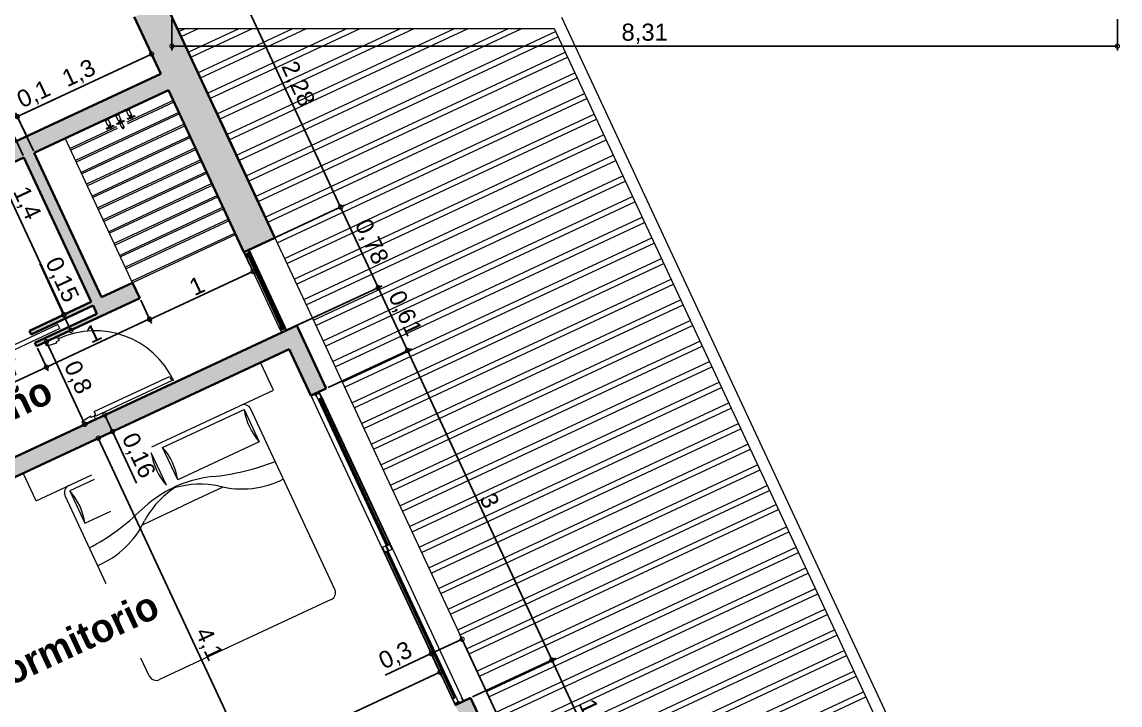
# Model space of a CAD drawing. Header units: millimetres. Extents: x 110427 to 125914, y 76277 to 76441.
# Drawn here: x 114164.85 to 114174.5, y 76391.23 to 76397.23 of the extents above; entities that cross this region are included whole.
import ezdxf

# ---------------------------------------------------------------- set-up
doc = ezdxf.new("R2010")
doc.units = ezdxf.units.MM
doc.linetypes.add('JIS_02_0.7', pattern=[1.35, 0.75, -0.6])
for name, color, linetype, lineweight in [('0.05', 253, 'Continuous', 5), ('04_CIVIL A CONSTRUIR', 250, 'Continuous', 35), ('06_CIVIL VISTAS GRUESA', 244, 'Continuous', 13), ('07_CIVIL VISTAS MEDIA', 143, 'Continuous', 9), ('08_CIVIL VISTAS FINO', 251, 'Continuous', 5), ('09_CIVIL PROYECCIONES', 230, 'JIS_02_0.7', 5), ('11_CARPINTERIA Y MOBILIARIO', 141, 'Continuous', 9), ('12_HATCH', 8, 'Continuous', 9), ('12_TEXTOS', 4, 'Continuous', 40), ('13_COTAS', 8, 'Continuous', 9)]:
    doc.layers.add(name, color=color, linetype=linetype, lineweight=lineweight)
doc.styles.add('JDS1', font='GOTHICB.TTF')
doc.styles.add('Swis721 BT', font='swiss.ttf')
doc.dimstyles.new('ISO-23', dxfattribs={"dimscale": 0.03, "dimtxt": 5, "dimasz": 2.5, "dimexe": 1.25, "dimexo": 0.625, "dimtad": 1, "dimtxsty": 'Swis721 BT', "dimblk": 'DOTSMALL', "dimcen": 2.5, "dimclrt": 150, "dimadec": 0, "dimazin": 0, "dimtfac": 1, "dimtmove": 0, "dimatfit": 3, "dimfxl": 0, "dimarcsym": 0})

# ---------------------------------------------------------------- blocks, each defined once
blk = doc.blocks.new('ventiluz planta')
for p, q in [((618.0704, 1113.0999), (618.0704, 1113.0849)), ((618.0854, 1113.0999), (618.0704, 1113.0999)), ((618.0704, 1113.0849), (618.0754, 1113.0849)), ((618.0704, 1113.0829), (618.0734, 1113.0829)), ((618.0704, 1113.0829), (618.0704, 1113.0599)), ((618.0734, 1113.0879), (618.0734, 1113.0969)), ((618.0734, 1113.0969), (618.0854, 1113.0969)), ((618.0784, 1113.0879), (618.0734, 1113.0879)), ((618.0734, 1113.0829), (618.0734, 1113.0749)), ((618.0734, 1113.0749), (618.1154, 1113.0749)), ((618.0754, 1113.0849), (618.0754, 1113.0769)), ((618.0754, 1113.0769), (618.1174, 1113.0769)), ((618.0784, 1113.0799), (618.0784, 1113.0879)), ((618.1174, 1113.0799), (618.0784, 1113.0799)), ((618.0854, 1113.0969), (618.0854, 1113.0999)), ((618.1204, 1113.0999), (618.1054, 1113.0999)), ((618.1054, 1113.0999), (618.1054, 1113.0969)), ((618.1054, 1113.0969), (618.1174, 1113.0969)), ((618.1154, 1113.0749), (618.1154, 1113.0649)), ((618.1174, 1113.0969), (618.1174, 1113.0799)), ((618.1174, 1113.0769), (618.1174, 1113.0669)), ((618.1204, 1113.0669), (618.1204, 1113.0999)), ((618.0704, 1113.0599), (618.0704, 1112.3599)), ((618.1124, 1113.0719), (618.0734, 1113.0719)), ((618.0734, 1113.0719), (618.0734, 1113.0599)), ((618.0804, 1113.0549), (618.0784, 1113.0549)), ((618.0804, 1113.0499), (618.0804, 1113.0549)), ((618.0824, 1112.3509), (618.0824, 1113.0689)), ((618.1049, 1113.0689), (618.0824, 1113.0689)), ((618.0884, 1112.3509), (618.0884, 1113.0689)), ((618.0989, 1113.0584), (618.0884, 1113.0689)), ((618.0884, 1113.0584), (618.0989, 1113.0689)), ((618.0989, 1113.0584), (618.0884, 1113.0584)), ((618.0989, 1112.3509), (618.0989, 1113.0689)), ((618.1049, 1112.3509), (618.1049, 1113.0689)), ((618.1069, 1113.0499), (618.1069, 1113.0689)), ((618.1099, 1113.0689), (618.1069, 1113.0689)), ((618.1204, 1113.0499), (618.1069, 1113.0499)), ((618.1099, 1113.0529), (618.1099, 1113.0689)), ((618.1174, 1113.0529), (618.1099, 1113.0529)), ((618.1124, 1113.0719), (618.1124, 1113.0619)), ((618.1124, 1113.0619), (618.1174, 1113.0619)), ((618.1154, 1113.0649), (618.1204, 1113.0649)), ((618.1174, 1113.0669), (618.1204, 1113.0669)), ((618.1174, 1113.0619), (618.1174, 1113.0529)), ((618.1204, 1113.0649), (618.1204, 1113.0499)), ((618.1204, 1113.0499), (618.1204, 1112.3699)), ((618.0704, 1112.3369), (618.0704, 1112.3599)), ((618.0704, 1112.3369), (618.0734, 1112.3369)), ((618.0704, 1112.3199), (618.0704, 1112.3349)), ((618.0704, 1112.3349), (618.0754, 1112.3349)), ((618.0854, 1112.3199), (618.0704, 1112.3199)), ((618.0734, 1112.3479), (618.0734, 1112.3599)), ((618.1124, 1112.3479), (618.0734, 1112.3479)), ((618.0734, 1112.3369), (618.0734, 1112.3449)), ((618.0734, 1112.3449), (618.1154, 1112.3449)), ((618.0784, 1112.3319), (618.0734, 1112.3319)), ((618.0734, 1112.3319), (618.0734, 1112.3229)), ((618.0734, 1112.3229), (618.0854, 1112.3229)), ((618.0754, 1112.3349), (618.0754, 1112.3429)), ((618.0754, 1112.3429), (618.1174, 1112.3429)), ((618.0804, 1112.3649), (618.0784, 1112.3649)), ((618.1174, 1112.3399), (618.0784, 1112.3399)), ((618.0784, 1112.3399), (618.0784, 1112.3319)), ((618.0804, 1112.3699), (618.0804, 1112.3649)), ((618.1049, 1112.3509), (618.0824, 1112.3509)), ((618.0854, 1112.3229), (618.0854, 1112.3199)), ((618.0989, 1112.3614), (618.0884, 1112.3614)), ((618.0989, 1112.3614), (618.0884, 1112.3509)), ((618.0884, 1112.3614), (618.0989, 1112.3509)), ((618.1054, 1112.3199), (618.1054, 1112.3229)), ((618.1054, 1112.3229), (618.1174, 1112.3229)), ((618.1204, 1112.3199), (618.1054, 1112.3199)), ((618.1204, 1112.3699), (618.1069, 1112.3699)), ((618.1069, 1112.3699), (618.1069, 1112.3509)), ((618.1099, 1112.3509), (618.1069, 1112.3509)), ((618.1174, 1112.3669), (618.1099, 1112.3669)), ((618.1099, 1112.3669), (618.1099, 1112.3509)), ((618.1124, 1112.3479), (618.1124, 1112.3579)), ((618.1124, 1112.3579), (618.1174, 1112.3579)), ((618.1154, 1112.3449), (618.1154, 1112.3549)), ((618.1154, 1112.3549), (618.1204, 1112.3549)), ((618.1174, 1112.3579), (618.1174, 1112.3669)), ((618.1174, 1112.3429), (618.1174, 1112.3529)), ((618.1174, 1112.3529), (618.1204, 1112.3529)), ((618.1174, 1112.3229), (618.1174, 1112.3399)), ((618.1204, 1112.3549), (618.1204, 1112.3699)), ((618.1204, 1112.3529), (618.1204, 1112.3199))]:
    blk.add_line(p, q)
for centre, radius, start, end in [((618.0818, 1113.0613), 0.0115, 187.06292, 262.93708), ((618.0784, 1113.0599), 0.005, 180, 270), ((618.0818, 1112.3584), 0.0115, 97.06292, 172.93708), ((618.0784, 1112.3599), 0.005, 90, 180)]:
    blk.add_arc(centre, radius, start, end)
blk = doc.blocks.new('_DotSmall')
at = {"color": 0, "linetype": 'ByBlock', "const_width": 0.5}
blk.add_lwpolyline([(-0.0625, 0, 1), (0.0625, 0, 1)], format="xyb", close=True, dxfattribs=at)
blk = doc.blocks.new('*D718')
at = {"layer": '13_COTAS', "color": 0, "lineweight": -2}
for p, q in [((114164.5742, 76389.6772), (114168.5258, 76391.5198)), ((114168.5276, 76391.5159), (114168.5416, 76391.4858)), ((114164.6839, 76389.4418), (114164.5583, 76389.7112))]:
    blk.add_line(p, q, dxfattribs=at)
at = {"layer": 'Defpoints', "color": 0}
for p in [(114168.5197, 76391.5329), (114168.5258, 76391.5198), (114164.6919, 76389.4248)]:
    blk.add_point(p, dxfattribs=at)
at = {"layer": '13_COTAS', "color": 0, "lineweight": -2, "xscale": 0.075, "yscale": 0.075, "zscale": 0.075}
for p, rotation in [((114168.5258, 76391.5198), 24.99999753929754), ((114164.5742, 76389.6772), 204.9999975392976)]:
    blk.add_blockref('_DotSmall', p, dxfattribs=dict(at, rotation=rotation))
at = {"layer": '13_COTAS', "color": 150, "insert": (114166.5038, 76390.6974), "char_height": 0.15, "attachment_point": 5, "rotation": 25, "style": 'Swis721 BT'}
blk.add_mtext('4,36', dxfattribs=at)
blk = doc.blocks.new('*D719')
at = {"layer": '13_COTAS', "color": 0, "lineweight": -2}
for p, q in [((114168.7215, 76391.8097), (114168.4497, 76391.683)), ((114169.2691, 76390.6354), (114168.7057, 76391.8437)), ((114168.5118, 76391.5499), (114168.4339, 76391.717)), ((114168.4497, 76391.683), (114168.0462, 76391.4948))]:
    blk.add_line(p, q, dxfattribs=at)
at = {"layer": 'Defpoints', "color": 0}
for p in [(114168.7215, 76391.8097), (114168.5197, 76391.5329), (114169.277, 76390.6184)]:
    blk.add_point(p, dxfattribs=at)
at = {"layer": '13_COTAS', "color": 0, "lineweight": -2, "xscale": 0.075, "yscale": 0.075, "zscale": 0.075}
for p, rotation in [((114168.7215, 76391.8097), 24.99999753929754), ((114168.4497, 76391.683), 204.9999975392976)]:
    blk.add_blockref('_DotSmall', p, dxfattribs=dict(at, rotation=rotation))
at = {"layer": '13_COTAS', "color": 150, "insert": (114168.1394, 76391.6588), "char_height": 0.15, "attachment_point": 5, "rotation": 25, "style": 'Swis721 BT'}
blk.add_mtext('0,3', dxfattribs=at)
blk = doc.blocks.new('*D723')
at = {"layer": '13_COTAS', "color": 0, "lineweight": -2}
for p, q in [((114161.1559, 76397.0076), (114165.1075, 76398.8503)), ((114165.1554, 76398.7474), (114165.0916, 76398.8842)), ((114161.2549, 76396.7953), (114161.1401, 76397.0416))]:
    blk.add_line(p, q, dxfattribs=at)
at = {"layer": 'Defpoints', "color": 0}
for p in [(114165.1075, 76398.8503), (114165.1634, 76398.7304), (114161.2629, 76396.7783)]:
    blk.add_point(p, dxfattribs=at)
at = {"layer": '13_COTAS', "color": 0, "lineweight": -2, "xscale": 0.075, "yscale": 0.075, "zscale": 0.075}
for p, rotation in [((114165.1075, 76398.8503), 24.99999753929754), ((114161.1559, 76397.0076), 204.9999975392976)]:
    blk.add_blockref('_DotSmall', p, dxfattribs=dict(at, rotation=rotation))
at = {"layer": '13_COTAS', "color": 150, "insert": (114162.4952, 76397.7526), "char_height": 0.15, "attachment_point": 5, "rotation": 25, "style": 'Swis721 BT'}
blk.add_mtext('4,36', dxfattribs=at)
blk = doc.blocks.new('*D736')
at = {"layer": '13_COTAS', "color": 0, "lineweight": -2}
for p, q in [((114164.4818, 76395.8587), (114164.6678, 76395.9455)), ((114164.6338, 76395.9296), (114165.2254, 76394.6608)), ((114165.0735, 76394.5899), (114165.2594, 76394.6766))]:
    blk.add_line(p, q, dxfattribs=at)
at = {"layer": 'Defpoints', "color": 0}
for p in [(114164.4648, 76395.8508), (114165.2254, 76394.6608), (114165.0565, 76394.582)]:
    blk.add_point(p, dxfattribs=at)
at = {"layer": '13_COTAS', "color": 0, "lineweight": -2, "xscale": 0.075, "yscale": 0.075, "zscale": 0.075}
for p, rotation in [((114164.6338, 76395.9296), 114.9999989492908), ((114165.2254, 76394.6608), 294.9999989492908)]:
    blk.add_blockref('_DotSmall', p, dxfattribs=dict(at, rotation=rotation))
at = {"layer": '13_COTAS', "color": 150, "insert": (114164.8904, 76395.6376), "char_height": 0.15, "attachment_point": 5, "rotation": 295, "style": 'Swis721 BT'}
blk.add_mtext('1,4', dxfattribs=at)
blk = doc.blocks.new('*D737')
at = {"layer": '13_COTAS', "color": 0, "lineweight": -2}
for p, q in [((114165.221, 76394.6587), (114165.0107, 76395.1098)), ((114165.0735, 76394.5899), (114165.255, 76394.6746)), ((114165.2844, 76394.5228), (114165.221, 76394.6587)), ((114165.1368, 76394.454), (114165.3184, 76394.5386))]:
    blk.add_line(p, q, dxfattribs=at)
at = {"layer": 'Defpoints', "color": 0}
for p in [(114165.0565, 76394.582), (114165.2844, 76394.5228), (114165.1199, 76394.446)]:
    blk.add_point(p, dxfattribs=at)
at = {"layer": '13_COTAS', "color": 0, "lineweight": -2, "xscale": 0.075, "yscale": 0.075, "zscale": 0.075}
for p, rotation in [((114165.221, 76394.6587), 114.9999989492908), ((114165.2844, 76394.5228), 294.9999989492908)]:
    blk.add_blockref('_DotSmall', p, dxfattribs=dict(at, rotation=rotation))
at = {"layer": '13_COTAS', "color": 150, "insert": (114165.199, 76394.9644), "char_height": 0.15, "attachment_point": 5, "rotation": 295, "style": 'Swis721 BT'}
blk.add_mtext('0,15', dxfattribs=at)
blk = doc.blocks.new('*D738')
at = {"layer": '13_COTAS', "color": 0, "lineweight": -2}
for p, q in [((114165.1029, 76394.4381), (114165.0359, 76394.4069)), ((114165.0699, 76394.4227), (114165.408, 76393.6977)), ((114165.425, 76393.7056), (114165.442, 76393.7135))]:
    blk.add_line(p, q, dxfattribs=at)
at = {"layer": 'Defpoints', "color": 0}
for p in [(114165.1199, 76394.446), (114165.408, 76393.6977), (114165.408, 76393.6977)]:
    blk.add_point(p, dxfattribs=at)
at = {"layer": '13_COTAS', "color": 0, "lineweight": -2, "xscale": 0.075, "yscale": 0.075, "zscale": 0.075}
for p, rotation in [((114165.0699, 76394.4227), 114.9999989492908), ((114165.408, 76393.6977), 294.9999989492908)]:
    blk.add_blockref('_DotSmall', p, dxfattribs=dict(at, rotation=rotation))
at = {"layer": '13_COTAS', "color": 150, "insert": (114165.3379, 76394.1064), "char_height": 0.15, "attachment_point": 5, "rotation": 295, "style": 'Swis721 BT'}
blk.add_mtext('0,8', dxfattribs=at)
blk = doc.blocks.new('*D739')
at = {"layer": '13_COTAS', "color": 0, "lineweight": -2}
for p, q in [((114165.425, 76393.7056), (114165.6167, 76393.795)), ((114165.5827, 76393.7792), (114165.6503, 76393.6342)), ((114165.5426, 76393.5839), (114165.6843, 76393.65)), ((114165.6503, 76393.6342), (114165.8616, 76393.1811))]:
    blk.add_line(p, q, dxfattribs=at)
at = {"layer": 'Defpoints', "color": 0}
for p in [(114165.408, 76393.6977), (114165.5256, 76393.576), (114165.6503, 76393.6342)]:
    blk.add_point(p, dxfattribs=at)
at = {"layer": '13_COTAS', "color": 0, "lineweight": -2, "xscale": 0.075, "yscale": 0.075, "zscale": 0.075}
for p, rotation in [((114165.5827, 76393.7792), 114.9999989492908), ((114165.6503, 76393.6342), 294.9999989492908)]:
    blk.add_blockref('_DotSmall', p, dxfattribs=dict(at, rotation=rotation))
at = {"layer": '13_COTAS', "color": 150, "insert": (114165.8708, 76393.4198), "char_height": 0.15, "attachment_point": 5, "rotation": 295, "style": 'Swis721 BT'}
blk.add_mtext('0,16', dxfattribs=at)
blk = doc.blocks.new('*D740')
at = {"layer": '13_COTAS', "color": 0, "lineweight": -2}
for p, q in [((114165.5256, 76393.576), (114167.2583, 76389.8601)), ((114165.5426, 76393.5839), (114165.5596, 76393.5918)), ((114167.2753, 76389.8681), (114167.2923, 76389.876))]:
    blk.add_line(p, q, dxfattribs=at)
at = {"layer": 'Defpoints', "color": 0}
for p in [(114165.5256, 76393.576), (114167.2583, 76389.8601), (114167.2583, 76389.8601)]:
    blk.add_point(p, dxfattribs=at)
at = {"layer": '13_COTAS', "color": 0, "lineweight": -2, "xscale": 0.075, "yscale": 0.075, "zscale": 0.075}
for p, rotation in [((114165.5256, 76393.576), 114.9999989492908), ((114167.2583, 76389.8601), 294.9999989492908)]:
    blk.add_blockref('_DotSmall', p, dxfattribs=dict(at, rotation=rotation))
at = {"layer": '13_COTAS', "color": 150, "insert": (114166.4909, 76391.7642), "char_height": 0.15, "attachment_point": 5, "rotation": 295, "style": 'Swis721 BT'}
blk.add_mtext('4,1', dxfattribs=at)
blk = doc.blocks.new('*D694')
at = {"layer": '13_COTAS', "color": 0, "lineweight": -2}
for p, q in [((114166.1727, 76397.257), (114166.1727, 76396.9822)), ((114174.4777, 76397.257), (114174.4777, 76396.9822)), ((114174.4777, 76397.0197), (114166.1727, 76397.0197))]:
    blk.add_line(p, q, dxfattribs=at)
at = {"layer": 'Defpoints', "color": 0}
for p in [(114166.1727, 76397.2758), (114174.4777, 76397.2758), (114166.1727, 76397.0197)]:
    blk.add_point(p, dxfattribs=at)
at = {"layer": '13_COTAS', "color": 0, "lineweight": -2, "xscale": 0.075, "yscale": 0.075, "zscale": 0.075, "rotation": 180}
blk.add_blockref('_DotSmall', (114166.1727, 76397.0197), dxfattribs=at)
at = {"layer": '13_COTAS', "color": 0, "lineweight": -2, "xscale": 0.075, "yscale": 0.075, "zscale": 0.075}
blk.add_blockref('_DotSmall', (114174.4777, 76397.0197), dxfattribs=at)
at = {"layer": '13_COTAS', "color": 150, "insert": (114170.3252, 76397.1289), "char_height": 0.15, "attachment_point": 5, "style": 'Swis721 BT'}
blk.add_mtext('8,31', dxfattribs=at)
blk = doc.blocks.new('*D747')
at = {"layer": '06_CIVIL VISTAS GRUESA', "color": 0, "lineweight": -2}
for p, q in [((114168.8133, 76391.3024), (114169.5435, 76391.6429)), ((114170.0632, 76390.4398), (114169.5095, 76391.6271)), ((114169.3669, 76390.1151), (114170.0972, 76390.4557))]:
    blk.add_line(p, q, dxfattribs=at)
at = {"layer": 'Defpoints', "color": 0}
for p in [(114169.5095, 76391.6271), (114168.7963, 76391.2945), (114169.3499, 76390.1072)]:
    blk.add_point(p, dxfattribs=at)
at = {"layer": '06_CIVIL VISTAS GRUESA', "color": 0, "lineweight": -2, "xscale": 0.075, "yscale": 0.075, "zscale": 0.075}
for p, rotation in [((114169.5095, 76391.6271), 114.9999999987732), ((114170.0632, 76390.4398), 294.9999999987733)]:
    blk.add_blockref('_DotSmall', p, dxfattribs=dict(at, rotation=rotation))
at = {"layer": '06_CIVIL VISTAS GRUESA', "color": 150, "insert": (114169.8853, 76391.0796), "char_height": 0.15, "attachment_point": 5, "rotation": 295, "style": 'Swis721 BT'}
blk.add_mtext('1,31', dxfattribs=at)
blk = doc.blocks.new('*D748')
at = {"layer": '06_CIVIL VISTAS GRUESA', "color": 0, "lineweight": -2}
for p, q in [((114167.5454, 76394.0213), (114168.2757, 76394.3619)), ((114169.5095, 76391.6271), (114168.2417, 76394.346)), ((114168.8133, 76391.3024), (114169.5435, 76391.6429))]:
    blk.add_line(p, q, dxfattribs=at)
at = {"layer": 'Defpoints', "color": 0}
for p in [(114168.2417, 76394.346), (114167.5284, 76394.0134), (114168.7963, 76391.2945)]:
    blk.add_point(p, dxfattribs=at)
at = {"layer": '06_CIVIL VISTAS GRUESA', "color": 0, "lineweight": -2, "xscale": 0.075, "yscale": 0.075, "zscale": 0.075}
for p, rotation in [((114168.2417, 76394.346), 114.9999999984198), ((114169.5095, 76391.6271), 294.9999999984198)]:
    blk.add_blockref('_DotSmall', p, dxfattribs=dict(at, rotation=rotation))
at = {"layer": '06_CIVIL VISTAS GRUESA', "color": 150, "insert": (114168.9625, 76393.0271), "char_height": 0.15, "attachment_point": 5, "rotation": 295, "style": 'Swis721 BT'}
blk.add_mtext('3', dxfattribs=at)
blk = doc.blocks.new('*D749')
at = {"layer": '06_CIVIL VISTAS GRUESA', "color": 0, "lineweight": -2}
for p, q in [((114167.2876, 76394.5742), (114168.0179, 76394.9147)), ((114168.2417, 76394.346), (114167.9839, 76394.8989)), ((114167.5454, 76394.0213), (114168.2757, 76394.3619))]:
    blk.add_line(p, q, dxfattribs=at)
at = {"layer": 'Defpoints', "color": 0}
for p in [(114167.9839, 76394.8989), (114167.2706, 76394.5663), (114167.5284, 76394.0134)]:
    blk.add_point(p, dxfattribs=at)
at = {"layer": '06_CIVIL VISTAS GRUESA', "color": 0, "lineweight": -2, "xscale": 0.075, "yscale": 0.075, "zscale": 0.075}
for p, rotation in [((114167.9839, 76394.8989), 115.0000000035653), ((114168.2417, 76394.346), 295.0000000035654)]:
    blk.add_blockref('_DotSmall', p, dxfattribs=dict(at, rotation=rotation))
at = {"layer": '06_CIVIL VISTAS GRUESA', "color": 150, "insert": (114168.2117, 76394.6686), "char_height": 0.15, "attachment_point": 5, "rotation": 295, "style": 'Swis721 BT'}
blk.add_mtext('0,61', dxfattribs=at)
blk = doc.blocks.new('*D750')
at = {"layer": '06_CIVIL VISTAS GRUESA', "color": 0, "lineweight": -2}
for p, q in [((114166.8673, 76395.2388), (114167.6882, 76395.6216)), ((114167.9839, 76394.8989), (114167.6542, 76395.6058)), ((114167.197, 76394.5319), (114168.0179, 76394.9147))]:
    blk.add_line(p, q, dxfattribs=at)
at = {"layer": 'Defpoints', "color": 0}
for p in [(114167.6542, 76395.6058), (114166.8503, 76395.2309), (114167.18, 76394.524)]:
    blk.add_point(p, dxfattribs=at)
at = {"layer": '06_CIVIL VISTAS GRUESA', "color": 0, "lineweight": -2, "xscale": 0.075, "yscale": 0.075, "zscale": 0.075}
for p, rotation in [((114167.6542, 76395.6058), 114.9999999981698), ((114167.9839, 76394.8989), 294.9999999981698)]:
    blk.add_blockref('_DotSmall', p, dxfattribs=dict(at, rotation=rotation))
at = {"layer": '06_CIVIL VISTAS GRUESA', "color": 150, "insert": (114167.918, 76395.2985), "char_height": 0.15, "attachment_point": 5, "rotation": 295, "style": 'Swis721 BT'}
blk.add_mtext('0,78', dxfattribs=at)
blk = doc.blocks.new('*D679')
at = {"layer": '06_CIVIL VISTAS GRUESA', "color": 0, "lineweight": -2}
for p, q in [((114166.1303, 76397.4109), (114166.7247, 76397.688)), ((114167.6542, 76395.6058), (114166.6907, 76397.6722)), ((114167.0939, 76395.3445), (114167.6882, 76395.6216))]:
    blk.add_line(p, q, dxfattribs=at)
at = {"layer": 'Defpoints', "color": 0}
for p in [(114166.6907, 76397.6722), (114166.1133, 76397.4029), (114167.0769, 76395.3366)]:
    blk.add_point(p, dxfattribs=at)
at = {"layer": '06_CIVIL VISTAS GRUESA', "color": 0, "lineweight": -2, "xscale": 0.075, "yscale": 0.075, "zscale": 0.075}
for p, rotation in [((114166.6907, 76397.6722), 115.0002605440897), ((114167.6542, 76395.6058), 295.0002605440897)]:
    blk.add_blockref('_DotSmall', p, dxfattribs=dict(at, rotation=rotation))
at = {"layer": '06_CIVIL VISTAS GRUESA', "color": 150, "insert": (114167.2714, 76396.6851), "char_height": 0.15, "attachment_point": 5, "rotation": 295.00026, "style": 'Swis721 BT'}
blk.add_mtext('2,28', dxfattribs=at)
blk = doc.blocks.new('*D766')
at = {"layer": '13_COTAS', "color": 0, "lineweight": -2}
for p, q in [((114164.8154, 76396.4005), (114165.132, 76396.5481)), ((114164.9554, 76396.1003), (114164.7996, 76396.4345)), ((114164.8648, 76396.058), (114164.7089, 76396.3922)), ((114164.7248, 76396.3582), (114164.8154, 76396.4005))]:
    blk.add_line(p, q, dxfattribs=at)
at = {"layer": 'Defpoints', "color": 0}
for p in [(114164.8154, 76396.4005), (114164.9633, 76396.0833), (114164.8727, 76396.041)]:
    blk.add_point(p, dxfattribs=at)
at = {"layer": '13_COTAS', "color": 0, "lineweight": -2, "xscale": 0.075, "yscale": 0.075, "zscale": 0.075}
for p, rotation in [((114164.7248, 76396.3582), 205.0000000015048), ((114164.8154, 76396.4005), 25.00000000150487)]:
    blk.add_blockref('_DotSmall', p, dxfattribs=dict(at, rotation=rotation))
at = {"layer": '13_COTAS', "color": 150, "insert": (114164.9616, 76396.5891), "char_height": 0.15, "attachment_point": 5, "rotation": 25, "style": 'Swis721 BT'}
blk.add_mtext('0,1', dxfattribs=at)
blk = doc.blocks.new('*D767')
at = {"layer": '13_COTAS', "color": 0, "lineweight": -2}
for p, q in [((114164.8154, 76396.4005), (114165.9936, 76396.9499)), ((114166.066, 76396.7947), (114165.9778, 76396.9839)), ((114164.8878, 76396.2453), (114164.7996, 76396.4345))]:
    blk.add_line(p, q, dxfattribs=at)
at = {"layer": 'Defpoints', "color": 0}
for p in [(114165.9936, 76396.9499), (114166.0739, 76396.7777), (114164.8957, 76396.2283)]:
    blk.add_point(p, dxfattribs=at)
at = {"layer": '13_COTAS', "color": 0, "lineweight": -2, "xscale": 0.075, "yscale": 0.075, "zscale": 0.075}
for p, rotation in [((114165.9936, 76396.9499), 25.0000000056552), ((114164.8154, 76396.4005), 205.0000000056552)]:
    blk.add_blockref('_DotSmall', p, dxfattribs=dict(at, rotation=rotation))
at = {"layer": '13_COTAS', "color": 150, "insert": (114165.3584, 76396.7741), "char_height": 0.15, "attachment_point": 5, "rotation": 25, "style": 'Swis721 BT'}
blk.add_mtext('1,3', dxfattribs=at)
blk = doc.blocks.new('*D768')
at = {"layer": '13_COTAS', "color": 0, "lineweight": -2}
for p, q in [((114164.9919, 76394.3657), (114165.0849, 76394.1662)), ((114165.0691, 76394.2002), (114164.4346, 76393.9043)), ((114164.3575, 76394.0698), (114164.4505, 76393.8703))]:
    blk.add_line(p, q, dxfattribs=at)
at = {"layer": 'Defpoints', "color": 0}
for p in [(114164.984, 76394.3827), (114164.3495, 76394.0868), (114164.4346, 76393.9043)]:
    blk.add_point(p, dxfattribs=at)
at = {"layer": '13_COTAS', "color": 0, "lineweight": -2, "xscale": 0.075, "yscale": 0.075, "zscale": 0.075}
for p, rotation in [((114165.0691, 76394.2002), 24.99999999963684), ((114164.4346, 76393.9043), 204.9999999996369)]:
    blk.add_blockref('_DotSmall', p, dxfattribs=dict(at, rotation=rotation))
at = {"layer": '13_COTAS', "color": 150, "insert": (114164.7057, 76394.1512), "char_height": 0.15, "attachment_point": 5, "rotation": 25, "style": 'Swis721 BT'}
blk.add_mtext('0,7', dxfattribs=at)
blk = doc.blocks.new('*D769')
at = {"layer": '13_COTAS', "color": 0, "lineweight": -2}
for p, q in [((114165.8982, 76394.7883), (114165.9912, 76394.5888)), ((114165.9754, 76394.6228), (114165.0691, 76394.2002)), ((114164.9919, 76394.3657), (114165.0849, 76394.1662))]:
    blk.add_line(p, q, dxfattribs=at)
at = {"layer": 'Defpoints', "color": 0}
for p in [(114165.8903, 76394.8053), (114164.984, 76394.3827), (114165.0691, 76394.2002)]:
    blk.add_point(p, dxfattribs=at)
at = {"layer": '13_COTAS', "color": 0, "lineweight": -2, "xscale": 0.075, "yscale": 0.075, "zscale": 0.075}
for p, rotation in [((114165.9754, 76394.6228), 25.0000000473956), ((114165.0691, 76394.2002), 205.0000000473956)]:
    blk.add_blockref('_DotSmall', p, dxfattribs=dict(at, rotation=rotation))
at = {"layer": '13_COTAS', "color": 150, "insert": (114165.4826, 76394.4964), "char_height": 0.15, "attachment_point": 5, "rotation": 25, "style": 'Swis721 BT'}
blk.add_mtext('1', dxfattribs=at)
blk = doc.blocks.new('*D770')
at = {"layer": '13_COTAS', "color": 0, "lineweight": -2}
for p, q in [((114166.8045, 76395.2109), (114166.8995, 76395.0072)), ((114165.9773, 76394.6185), (114166.8837, 76395.0411)), ((114165.8982, 76394.7883), (114165.9932, 76394.5845))]:
    blk.add_line(p, q, dxfattribs=at)
at = {"layer": 'Defpoints', "color": 0}
for p in [(114166.7966, 76395.2279), (114166.8837, 76395.0411), (114165.8903, 76394.8053)]:
    blk.add_point(p, dxfattribs=at)
at = {"layer": '13_COTAS', "color": 0, "lineweight": -2, "xscale": 0.075, "yscale": 0.075, "zscale": 0.075}
for p, rotation in [((114166.8837, 76395.0411), 24.99999999848636), ((114165.9773, 76394.6185), 204.9999999984864)]:
    blk.add_blockref('_DotSmall', p, dxfattribs=dict(at, rotation=rotation))
at = {"layer": '13_COTAS', "color": 150, "insert": (114166.3909, 76394.9148), "char_height": 0.15, "attachment_point": 5, "rotation": 25, "style": 'Swis721 BT'}
blk.add_mtext('1', dxfattribs=at)

msp = doc.modelspace()

# ---------------------------------------------------------------- hatches: boundary and pattern name
at = {"layer": '12_HATCH'}
h = msp.add_hatch(color=1, dxfattribs=at)
h.dxf.hatch_style = 1
h.paths.add_polyline_path([(114166.1133, 76397.4029), (114165.8415, 76397.2762), (114166.074, 76396.7777), (114163.2643, 76395.4676), (114163.332, 76395.3226), (114163.6038, 76395.4494), (114164.1955, 76394.1805), (114163.9236, 76394.0537), (114163.987, 76393.9178), (114164.3495, 76394.0868), (114163.6945, 76395.4916), (114164.8727, 76396.041), (114165.4643, 76394.7722), (114164.9206, 76394.5186), (114164.9354, 76394.4869), (114165.4791, 76394.7405), (114165.5129, 76394.668), (114164.9692, 76394.4144), (114164.984, 76394.3827), (114165.8903, 76394.8053), (114165.8269, 76394.9412), (114165.555, 76394.8145), (114164.9633, 76396.0833), (114166.1416, 76396.6327), (114166.805, 76395.2098), (114167.0769, 76395.3366)])
h = msp.add_hatch(color=1, dxfattribs=at)
h.dxf.hatch_style = 1
h.paths.add_polyline_path([(114167.2706, 76394.5663), (114164.3251, 76393.1927), (114164.3927, 76393.0477), (114167.2023, 76394.3579), (114167.3925, 76393.95), (114167.5284, 76394.0134)])
h = msp.add_hatch(color=1, dxfattribs=at)
h.dxf.hatch_style = 1
h.paths.add_polyline_path([(114168.9352, 76390.6421), (114164.9835, 76388.7994), (114164.6918, 76389.4248), (114164.5469, 76389.3572), (114165.1344, 76388.0973), (114165.2794, 76388.1649), (114165.0511, 76388.6544), (114169.0026, 76390.497), (114169.2139, 76390.0438), (114169.3499, 76390.1072), (114168.7963, 76391.2945), (114168.6604, 76391.2311)])

# ---------------------------------------------------------------- linework, layer by layer
at = {"layer": '0.05', "ltscale": 2}
for p, q in [((114169.5931, 76397.2758), (114173.5632, 76388.7618)), ((114166.2194, 76397.1758), (114169.5294, 76397.1758)), ((114166.2317, 76397.1492), (114166.2886, 76397.1758)), ((114166.2528, 76397.1039), (114166.407, 76397.1758)), ((114166.3162, 76396.9679), (114166.7619, 76397.1758)), ((114166.3373, 76396.9226), (114166.8802, 76397.1758)), ((114166.4007, 76396.7867), (114167.2351, 76397.1758)), ((114166.4219, 76396.7413), (114167.3534, 76397.1758)), ((114166.4852, 76396.6054), (114167.7084, 76397.1758)), ((114166.5064, 76396.5601), (114167.8267, 76397.1758)), ((114166.5698, 76396.4241), (114168.1816, 76397.1758)), ((114166.5909, 76396.3788), (114168.2999, 76397.1758)), ((114166.6543, 76396.2429), (114168.6548, 76397.1758)), ((114166.6754, 76396.1976), (114168.7732, 76397.1758)), ((114166.7388, 76396.0616), (114169.1281, 76397.1758)), ((114166.7599, 76396.0163), (114169.2464, 76397.1758)), ((114166.8233, 76395.8804), (114169.5423, 76397.1482)), ((114169.5294, 76397.1758), (114173.4304, 76388.8102)), ((114166.8445, 76395.835), (114169.5634, 76397.1029)), ((114166.9079, 76395.6991), (114169.6268, 76396.9669)), ((114166.929, 76395.6538), (114169.6479, 76396.9216)), ((114166.9924, 76395.5178), (114169.7113, 76396.7857)), ((114167.0135, 76395.4725), (114169.7324, 76396.7404)), ((114167.0769, 76395.3366), (114169.7958, 76396.6044)), ((114167.098, 76395.2913), (114169.817, 76396.5591)), ((114167.1614, 76395.1553), (114169.8804, 76396.4232)), ((114167.1826, 76395.11), (114169.9015, 76396.3778)), ((114167.246, 76394.974), (114169.9649, 76396.2419)), ((114167.2671, 76394.9287), (114169.986, 76396.1966)), ((114167.3305, 76394.7928), (114170.0494, 76396.0606)), ((114167.3516, 76394.7475), (114170.0705, 76396.0153)), ((114167.415, 76394.6115), (114170.1339, 76395.8794)), ((114167.4361, 76394.5662), (114170.1551, 76395.8341)), ((114167.4995, 76394.4303), (114170.2185, 76395.6981)), ((114167.5207, 76394.3849), (114170.2396, 76395.6528)), ((114167.5841, 76394.249), (114170.303, 76395.5169)), ((114167.6052, 76394.2037), (114170.3241, 76395.4715)), ((114167.6686, 76394.0677), (114170.3875, 76395.3356)), ((114167.6897, 76394.0224), (114170.4086, 76395.2903)), ((114167.7531, 76393.8865), (114170.472, 76395.1543)), ((114167.7742, 76393.8412), (114170.4932, 76395.109)), ((114167.8376, 76393.7052), (114170.5565, 76394.9731)), ((114167.8588, 76393.6599), (114170.5777, 76394.9278)), ((114167.9221, 76393.524), (114170.6411, 76394.7918)), ((114167.9433, 76393.4786), (114170.6622, 76394.7465)), ((114168.0067, 76393.3427), (114170.7256, 76394.6105)), ((114168.0278, 76393.2974), (114170.7467, 76394.5652)), ((114168.0912, 76393.1614), (114170.8101, 76394.4293)), ((114168.1123, 76393.1161), (114170.8313, 76394.384)), ((114168.1757, 76392.9802), (114170.8946, 76394.248)), ((114168.1969, 76392.9349), (114170.9158, 76394.2027)), ((114168.2602, 76392.7989), (114170.9792, 76394.0668)), ((114168.2814, 76392.7536), (114171.0003, 76394.0214)), ((114168.3448, 76392.6176), (114171.0637, 76393.8855)), ((114168.3659, 76392.5723), (114171.0848, 76393.8402)), ((114168.4293, 76392.4364), (114171.1482, 76393.7042)), ((114168.4504, 76392.3911), (114171.1693, 76393.6589)), ((114168.5138, 76392.2551), (114171.2327, 76393.523)), ((114168.5349, 76392.2098), (114171.2539, 76393.4777)), ((114168.5983, 76392.0739), (114171.3173, 76393.3417)), ((114168.6195, 76392.0285), (114171.3384, 76393.2964)), ((114168.6829, 76391.8926), (114171.4018, 76393.1605)), ((114168.704, 76391.8473), (114171.4229, 76393.1151)), ((114168.761, 76391.7251), (114171.4799, 76392.993)), ((114168.7821, 76391.6798), (114171.501, 76392.9476)), ((114168.8519, 76391.5301), (114171.5708, 76392.7979)), ((114168.873, 76391.4848), (114171.592, 76392.7526)), ((114168.9364, 76391.3488), (114171.6554, 76392.6167)), ((114168.9576, 76391.3035), (114171.6765, 76392.5714)), ((114169.021, 76391.1676), (114171.7399, 76392.4354)), ((114169.0421, 76391.1222), (114171.761, 76392.3901)), ((114169.1055, 76390.9863), (114171.8244, 76392.2541)), ((114169.1266, 76390.941), (114171.8455, 76392.2088)), ((114169.19, 76390.805), (114171.9089, 76392.0729)), ((114169.2111, 76390.7597), (114171.9301, 76392.0276)), ((114169.2745, 76390.6238), (114171.9935, 76391.8916)), ((114169.2957, 76390.5785), (114172.0146, 76391.8463)), ((114169.3591, 76390.4425), (114172.078, 76391.7104)), ((114169.3802, 76390.3972), (114172.0991, 76391.665)), ((114169.4436, 76390.2612), (114172.1625, 76391.5291)), ((114169.4647, 76390.2159), (114172.1836, 76391.4838)), ((114169.5281, 76390.08), (114172.247, 76391.3478)), ((114169.5492, 76390.0347), (114172.2682, 76391.3025))]:
    msp.add_line(p, q, dxfattribs=at)
at = {"layer": '04_CIVIL A CONSTRUIR'}
for p, q in [((114167.0769, 76395.3366), (114166.1133, 76397.403)), ((114165.8414, 76397.2762), (114166.0739, 76396.7777)), ((114163.2643, 76395.4676), (114166.0739, 76396.7777)), ((114164.9633, 76396.0833), (114166.1415, 76396.6327)), ((114166.1415, 76396.6327), (114166.805, 76395.2098)), ((114166.5571, 76396.4513), (114167.0769, 76395.3366)), ((114164.9633, 76396.0833), (114165.555, 76394.8145)), ((114163.6945, 76395.4916), (114164.8727, 76396.041)), ((114164.8727, 76396.041), (114165.4643, 76394.7722)), ((114167.0769, 76395.3366), (114166.805, 76395.2098)), ((114165.555, 76394.8145), (114165.8269, 76394.9412)), ((114165.8269, 76394.9412), (114165.8903, 76394.8053)), ((114164.984, 76394.3827), (114165.8903, 76394.8053)), ((114164.9206, 76394.5186), (114165.4643, 76394.7722)), ((114165.4791, 76394.7405), (114164.9354, 76394.4869)), ((114165.4791, 76394.7405), (114165.5129, 76394.668)), ((114165.5129, 76394.668), (114164.9692, 76394.4144)), ((114164.3251, 76393.1927), (114167.2706, 76394.5663)), ((114164.9206, 76394.5186), (114164.9354, 76394.4869)), ((114167.5284, 76394.0134), (114167.2706, 76394.5663)), ((114164.9692, 76394.4144), (114164.984, 76394.3827)), ((114164.3927, 76393.0477), (114167.2023, 76394.3579)), ((114167.2023, 76394.3579), (114167.3925, 76393.95)), ((114167.3925, 76393.95), (114167.5284, 76394.0134)), ((114165.5238, 76393.7517), (114165.3788, 76393.6841)), ((114168.6603, 76391.2311), (114168.7963, 76391.2945)), ((114169.3499, 76390.1072), (114168.7963, 76391.2945))]:
    msp.add_line(p, q, dxfattribs=at)
at = {"layer": '07_CIVIL VISTAS MEDIA'}
for p, q in [((114167.0769, 76395.3366), (114167.4066, 76394.6297)), ((114167.4066, 76394.6297), (114169.4858, 76390.1706)), ((114167.3925, 76393.95), (114168.6604, 76391.2311)), ((114167.4121, 76393.915), (114167.3969, 76393.9477)), ((114167.3974, 76393.949), (114167.4278, 76393.9632)), ((114167.4359, 76393.9482), (114167.4291, 76393.9627)), ((114167.4386, 76393.9494), (114167.4318, 76393.9639)), ((114167.4323, 76393.9653), (114167.4627, 76393.9794)), ((114167.4386, 76393.9494), (114167.4359, 76393.9482)), ((114167.4572, 76393.916), (114167.4402, 76393.9525)), ((114167.4425, 76393.959), (114167.4609, 76393.9676)), ((114167.4792, 76393.9463), (114167.464, 76393.979)), ((114167.4819, 76393.9476), (114167.465, 76393.9839)), ((114167.4674, 76393.9652), (114167.4844, 76393.9288)), ((114167.4819, 76393.9476), (114167.4792, 76393.9463)), ((114167.4819, 76393.9476), (114168.7329, 76391.2649)), ((114167.4844, 76393.9288), (114168.0857, 76392.6404)), ((114167.4094, 76393.9138), (114167.4121, 76393.915)), ((114167.4572, 76393.9161), (114168.0585, 76392.6278)), ((114167.4637, 76393.9137), (114167.4675, 76393.9155)), ((114167.4752, 76393.9245), (114167.4664, 76393.9203)), ((114167.468, 76393.9168), (114167.4664, 76393.9203)), ((114167.4748, 76393.9233), (114167.4675, 76393.9199)), ((114168.0681, 76392.6332), (114167.4675, 76393.9199)), ((114168.0754, 76392.6366), (114167.4748, 76393.9233)), ((114167.4752, 76393.9245), (114167.4769, 76393.9209)), ((114167.482, 76393.9222), (114167.4782, 76393.9205)), ((114168.0236, 76392.6115), (114168.0406, 76392.575)), ((114168.0443, 76392.6265), (114168.026, 76392.618)), ((114168.641, 76391.2862), (114168.0406, 76392.575)), ((114168.0472, 76392.5726), (114168.051, 76392.5744)), ((114168.0498, 76392.5793), (114168.0587, 76392.5834)), ((114168.0498, 76392.5793), (114168.0515, 76392.5758)), ((114168.0678, 76392.5877), (114168.0508, 76392.6242)), ((114168.051, 76392.5788), (114168.0582, 76392.5822)), ((114168.051, 76392.5788), (114168.6508, 76391.2918)), ((114168.0582, 76392.5822), (114168.6581, 76391.2951)), ((114168.0585, 76392.6278), (114168.0755, 76392.5913)), ((114168.0603, 76392.5799), (114168.0587, 76392.5834)), ((114168.0609, 76392.6342), (114168.0647, 76392.636)), ((114168.0655, 76392.5812), (114168.0616, 76392.5794)), ((114168.0661, 76392.6356), (114168.0677, 76392.632)), ((114168.0765, 76392.6362), (114168.0677, 76392.632)), ((114168.6682, 76391.2989), (114168.0678, 76392.5877)), ((114168.0754, 76392.6366), (114168.0681, 76392.6332)), ((114168.0765, 76392.6362), (114168.0749, 76392.6397)), ((114168.0792, 76392.6428), (114168.0754, 76392.641)), ((114168.082, 76392.5889), (114168.1004, 76392.5975)), ((114168.1027, 76392.604), (114168.0857, 76392.6404)), ((114168.6581, 76391.2498), (114168.6411, 76391.2862)), ((114168.6434, 76391.2927), (114168.6472, 76391.2945)), ((114168.6435, 76391.2674), (114168.6462, 76391.2686)), ((114168.6435, 76391.2674), (114168.6604, 76391.2311)), ((114168.6462, 76391.2686), (114168.6614, 76391.236)), ((114168.6502, 76391.2905), (114168.6486, 76391.294)), ((114168.6502, 76391.2905), (114168.6591, 76391.2946)), ((114168.6506, 76391.2917), (114168.6579, 76391.2951)), ((114168.6574, 76391.2982), (114168.6591, 76391.2946)), ((114168.6617, 76391.3013), (114168.6579, 76391.2995)), ((114168.6931, 76391.2497), (114168.6628, 76391.2355)), ((114168.6829, 76391.256), (114168.6646, 76391.2474)), ((114168.6682, 76391.2989), (114168.6853, 76391.2624)), ((114168.6869, 76391.2655), (114168.6896, 76391.2668)), ((114168.6869, 76391.2655), (114168.6936, 76391.251)), ((114168.6896, 76391.2668), (114168.6963, 76391.2523)), ((114168.728, 76391.266), (114168.6977, 76391.2518)), ((114168.716, 76391.3012), (114168.7133, 76391.2999)), ((114168.7133, 76391.2999), (114168.7285, 76391.2673)), ((114168.716, 76391.3012), (114168.7329, 76391.2649))]:
    msp.add_line(p, q, dxfattribs=at)
for centre, radius, start, end in [((114167.3978, 76393.9481), 0.001, 115.01523, 205.01523), ((114167.4282, 76393.9623), 0.001, 25.01523, 115.01523), ((114167.4327, 76393.9644), 0.001, 115.01523, 205.01523), ((114167.4446, 76393.9546), 0.00488, 115.01523, 205.01523), ((114167.4629, 76393.9632), 0.00488, 25.01523, 115.01523), ((114167.4631, 76393.9785), 0.001, 25.01523, 115.01523), ((114167.4799, 76393.9267), 0.0049, 295.01523, 25.01523), ((114167.4616, 76393.9181), 0.00488, 205.01523, 295.01523), ((114167.4671, 76393.9164), 0.001, 295.01523, 25.01523), ((114168.028, 76392.6135), 0.00488, 115.01523, 205.01523), ((114168.0451, 76392.5771), 0.0049, 205.01523, 295.01523), ((114168.0464, 76392.6221), 0.00488, 25.01523, 115.01523), ((114168.0629, 76392.6298), 0.00488, 115.01523, 205.01523), ((114168.0612, 76392.5803), 0.001, 205.01523, 295.01523), ((114168.0651, 76392.6351), 0.001, 25.01523, 115.01523), ((114168.0634, 76392.5856), 0.00488, 295.01523, 25.01523), ((114168.08, 76392.5933), 0.00488, 205.01523, 295.01523), ((114168.0813, 76392.6384), 0.0049, 25.01523, 115.01523), ((114168.0983, 76392.6019), 0.00488, 295.01523, 25.01523), ((114168.6455, 76391.2883), 0.0049, 115.01523, 205.01523), ((114168.6583, 76391.2986), 0.001, 115.01523, 205.01523), ((114168.6625, 76391.2518), 0.00488, 205.01523, 295.01523), ((114168.6623, 76391.2364), 0.001, 205.01523, 295.01523), ((114168.6638, 76391.2969), 0.00488, 25.01523, 115.01523), ((114168.6808, 76391.2604), 0.00488, 295.01523, 25.01523), ((114168.6927, 76391.2506), 0.001, 295.01523, 25.01523), ((114168.6972, 76391.2527), 0.001, 205.01523, 295.01523), ((114168.7276, 76391.2669), 0.001, 295.01523, 25.01523)]:
    msp.add_arc(centre, radius, start, end, dxfattribs=at)
at = {"layer": '07_CIVIL VISTAS MEDIA', "extrusion": (7.105e-10, -6.55595e-08, 1)}
msp.add_arc((114167.4778, 76393.9214, -0.0049), 0.001, 205.01523, 295.01523, dxfattribs=at)
at = {"layer": '07_CIVIL VISTAS MEDIA', "extrusion": (4.97875e-08, -4.26587e-08, 1)}
msp.add_arc((114168.0506, 76392.5753, 0.0024), 0.001, 295.01523, 25.01523, dxfattribs=at)
at = {"layer": '07_CIVIL VISTAS MEDIA', "extrusion": (-4.97875e-08, 4.26587e-08, 1)}
msp.add_arc((114168.0758, 76392.6401, -0.0024), 0.001, 115.01523, 205.01523, dxfattribs=at)
at = {"layer": '07_CIVIL VISTAS MEDIA', "extrusion": (-7.105e-10, 6.55595e-08, 1)}
msp.add_arc((114168.6477, 76391.2936, 0.0049), 0.001, 25.01523, 115.01523, dxfattribs=at)
at = {"layer": '08_CIVIL VISTAS FINO'}
msp.add_line((114166.2951, 76397.0132), (114166.2993, 76397.0042), dxfattribs=at)
for points in [[(114165.8035, 76396.4751), (114165.8056, 76396.4705), (114165.7584, 76396.4485), (114165.7563, 76396.4531)], [(114165.7992, 76396.4676), (114165.8009, 76396.4639), (114165.7665, 76396.4479), (114165.7648, 76396.4515)], [(114165.795, 76396.4612), (114165.8162, 76396.4159), (114165.7935, 76396.4053), (114165.7724, 76396.4506)], [(114165.6204, 76396.3897), (114165.6225, 76396.3852), (114165.5754, 76396.3632), (114165.5733, 76396.3677)], [(114165.6162, 76396.3822), (114165.6178, 76396.3786), (114165.5834, 76396.3625), (114165.5817, 76396.3661)], [(114165.612, 76396.3758), (114165.6331, 76396.3305), (114165.6104, 76396.3199), (114165.5893, 76396.3653)], [(114165.7119, 76396.4324), (114165.714, 76396.4278), (114165.6669, 76396.4059), (114165.6648, 76396.4104)], [(114165.7077, 76396.4249), (114165.7094, 76396.4213), (114165.6749, 76396.4052), (114165.6732, 76396.4088)], [(114165.7035, 76396.4185), (114165.7246, 76396.3732), (114165.702, 76396.3626), (114165.6808, 76396.4079)], [(114165.7214, 76396.3717), (114165.7229, 76396.3685), (114165.7066, 76396.3609), (114165.7051, 76396.3641)], [(114165.7202, 76396.3673), (114165.7232, 76396.3609), (114165.7123, 76396.3559), (114165.7093, 76396.3622)], [(114165.813, 76396.4144), (114165.8145, 76396.4112), (114165.7981, 76396.4036), (114165.7967, 76396.4068)], [(114165.8117, 76396.41), (114165.8147, 76396.4036), (114165.8038, 76396.3985), (114165.8009, 76396.4049)], [(114165.6299, 76396.329), (114165.6314, 76396.3259), (114165.6151, 76396.3182), (114165.6136, 76396.3214)], [(114165.6287, 76396.3246), (114165.6316, 76396.3182), (114165.6208, 76396.3132), (114165.6178, 76396.3195)]]:
    msp.add_lwpolyline(points, close=True, dxfattribs=at)
for points in [[(114165.7146, 76396.3415), (114165.6933, 76396.3315), (114165.6891, 76396.3406), (114165.7104, 76396.3505)], [(114165.7096, 76396.3546), (114165.7066, 76396.3609)], [(114165.7104, 76396.3505), (114165.7087, 76396.3542), (114165.7268, 76396.3626), (114165.7285, 76396.359)], [(114165.7327, 76396.3499), (114165.7344, 76396.3463), (114165.7163, 76396.3379), (114165.7146, 76396.3415)], [(114165.7351, 76396.2998), (114165.7172, 76396.3383)], [(114165.7229, 76396.3685), (114165.7259, 76396.3622)], [(114165.7285, 76396.359), (114165.7498, 76396.3689), (114165.754, 76396.3599), (114165.7327, 76396.3499)], [(114165.7335, 76396.3459), (114165.7515, 76396.3074)], [(114165.8061, 76396.3842), (114165.7848, 76396.3742), (114165.7806, 76396.3833), (114165.8019, 76396.3932)], [(114165.8019, 76396.3932), (114165.8002, 76396.3968), (114165.8183, 76396.4053), (114165.82, 76396.4017)], [(114165.8242, 76396.3926), (114165.8259, 76396.389), (114165.8078, 76396.3805), (114165.8061, 76396.3842)], [(114165.82, 76396.4017), (114165.8413, 76396.4116), (114165.8455, 76396.4025), (114165.8242, 76396.3926)], [(114165.623, 76396.2988), (114165.6017, 76396.2889), (114165.5975, 76396.2979), (114165.6188, 76396.3079)], [(114165.6188, 76396.3079), (114165.6171, 76396.3115), (114165.6353, 76396.3199), (114165.6369, 76396.3163)], [(114165.6412, 76396.3072), (114165.6429, 76396.3036), (114165.6247, 76396.2952), (114165.623, 76396.2988)], [(114165.6369, 76396.3163), (114165.6582, 76396.3262), (114165.6625, 76396.3172), (114165.6412, 76396.3072)]]:
    msp.add_lwpolyline(points, dxfattribs=at)
for centre in [(114165.7215, 76396.3502), (114165.8131, 76396.3929), (114165.63, 76396.3075)]:
    msp.add_circle(centre, 0.005, dxfattribs=at)
for centre, radius, start, end in [((114165.7016, 76396.3409), 0.013, 2.38013, 47.61986), ((114165.7415, 76396.3595), 0.013, 182.38013, 227.61986), ((114165.7931, 76396.3836), 0.013, 2.38013, 47.61986), ((114165.833, 76396.4022), 0.013, 182.38013, 227.61986), ((114165.6101, 76396.2983), 0.013, 2.38013, 47.61986), ((114165.6499, 76396.3168), 0.013, 182.38013, 227.61986), ((114165.7395, 76396.3118), 0.00906, 211.66864, 18.33136), ((114165.7427, 76396.3047), 0.00909, 213.2346, 16.7654)]:
    msp.add_arc(centre, radius, start, end, dxfattribs=at)
at = {"layer": '09_CIVIL PROYECCIONES', "ltscale": 2}
msp.add_arc((114165.497, 76393.7557), 0.763, 25, 115, dxfattribs=at)
at = {"layer": '11_CARPINTERIA Y MOBILIARIO'}
for p, q in [((114166.1838, 76396.5421), (114165.7759, 76396.3519)), ((114166.2324, 76396.4378), (114165.3261, 76396.0152)), ((114166.1901, 76396.5285), (114165.7823, 76396.3383)), ((114166.2387, 76396.4242), (114165.3324, 76396.0016)), ((114165.6853, 76396.3096), (114165.2775, 76396.1194)), ((114165.6916, 76396.296), (114165.2838, 76396.1058)), ((114166.281, 76396.3336), (114165.3747, 76395.911)), ((114166.2873, 76396.32), (114165.381, 76395.8974)), ((114165.8269, 76394.9412), (114165.2352, 76396.2101)), ((114166.3296, 76396.2294), (114165.4233, 76395.8068)), ((114166.3359, 76396.2158), (114165.4296, 76395.7932)), ((114166.3782, 76396.1252), (114165.4719, 76395.7025)), ((114166.3845, 76396.1116), (114165.4782, 76395.6889)), ((114166.4268, 76396.0209), (114165.5205, 76395.5983)), ((114166.4331, 76396.0073), (114165.5268, 76395.5847)), ((114166.4754, 76395.9167), (114165.5691, 76395.4941)), ((114166.4817, 76395.9031), (114165.5754, 76395.4805)), ((114166.524, 76395.8125), (114165.6177, 76395.3899)), ((114166.5303, 76395.7989), (114165.624, 76395.3763)), ((114166.5726, 76395.7083), (114165.6663, 76395.2856)), ((114166.5789, 76395.6947), (114165.6726, 76395.272)), ((114166.6212, 76395.604), (114165.7149, 76395.1814)), ((114166.6275, 76395.5904), (114165.7212, 76395.1678)), ((114166.6698, 76395.4998), (114165.7635, 76395.0772)), ((114166.6761, 76395.4862), (114165.7698, 76395.0636)), ((114166.7268, 76395.3775), (114165.8205, 76394.9548)), ((114166.7332, 76395.3639), (114165.8269, 76394.9412)), ((114165.1704, 76394.5744), (114164.536, 76394.2786)), ((114165.1873, 76394.5382), (114164.5529, 76394.2423)), ((114165.1873, 76394.5382), (114165.1704, 76394.5744)), ((114167.0638, 76393.9981), (114166.9508, 76394.2406)), ((114165.9957, 76393.5), (114167.0638, 76393.9981)), ((114166.0905, 76393.4946), (114166.8064, 76393.8284)), ((114166.8064, 76393.8284), (114166.9396, 76393.5427)), ((114167.6043, 76392.2476), (114166.8658, 76393.8312)), ((114166.9396, 76393.5427), (114166.2238, 76393.2089)), ((114166.1239, 76393.1623), (114165.9907, 76393.448)), ((114166.2238, 76393.2089), (114166.0905, 76393.4946)), ((114164.9793, 76393.0261), (114164.8663, 76393.2686)), ((114164.9793, 76393.0261), (114165.4687, 76393.2543)), ((114165.4888, 76393.214), (114165.2749, 76393.1142)), ((114166.2355, 76393.1647), (114166.1929, 76393.1448)), ((114165.5953, 76392.2967), (114165.2345, 76393.0705)), ((114165.2749, 76393.1142), (114165.4081, 76392.8285)), ((114166.1502, 76393.1249), (114166.1929, 76393.1448)), ((114166.6182, 76393.1444), (114166.269, 76392.9816)), ((114165.9198, 76392.8187), (114166.269, 76392.9816)), ((114165.4081, 76392.8285), (114165.636, 76392.9349)), ((114167.5716, 76392.1578), (114166.0627, 76391.4542)), ((114165.9729, 76391.4869), (114165.9006, 76391.642))]:
    msp.add_line(p, q, dxfattribs=at)
for points in [[(114165.1591, 76394.4566), (114165.1682, 76394.4609), (114165.1809, 76394.4337), (114165.1546, 76394.4214), (114165.1597, 76394.4104), (114165.0722, 76394.3827), (114165.0594, 76394.4101), (114165.0685, 76394.4144)], [(114165.4942, 76393.7379), (114165.5033, 76393.7422), (114165.4906, 76393.7693), (114165.4643, 76393.7571), (114165.4592, 76393.7681), (114165.3818, 76393.7188), (114165.3946, 76393.6914), (114165.4036, 76393.6957)]]:
    msp.add_lwpolyline(points, dxfattribs=at)
msp.add_lwpolyline([(114166.1702, 76394.0962), (114166.1755, 76394.0816), (114165.5027, 76393.7678), (114165.4949, 76393.7813), (114165.5027, 76393.7849), (114165.4906, 76393.8107), (114166.1504, 76394.1184), (114166.1625, 76394.0926)], close=True, dxfattribs=at)
for centre, radius, start, end in [((114166.8046, 76393.8027), 0.0675, 25, 115), ((114167.3627, 76393.9139), 0.5628, 188.7398, 221.2602), ((114166.547, 76393.5335), 0.5628, 188.7398, 221.2602), ((114165.6674, 76393.1234), 0.5628, 8.7398, 41.2602), ((114166.323, 76395.2824), 2.0547, 275.6426, 291.61453), ((114165.2957, 76393.0991), 0.0675, 115, 205), ((114166.4249, 76392.3881), 0.7844, 77.97998, 106.97606), ((114166.6644, 76392.0727), 1.1732, 96.82376, 111.44438), ((114166.7888, 76393.917), 0.7876, 255.24624, 297.43943), ((114164.8518, 76392.743), 0.5628, 8.7398, 41.2602), ((114166.711, 76392.0944), 1.1732, 118.55561, 133.17623), ((114166.6234, 76392.4806), 0.7844, 123.02394, 152.02002), ((114164.4717, 76394.4191), 2.0547, 298.38547, 314.3574), ((114165.2183, 76393.1846), 0.7876, 292.56057, 334.75376), ((114167.5431, 76392.219), 0.0675, 295, 25), ((114166.0341, 76391.5154), 0.0675, 205, 295)]:
    msp.add_arc(centre, radius, start, end, dxfattribs=at)

# ---------------------------------------------------------------- block references
at = {"layer": '07_CIVIL VISTAS MEDIA', "rotation": 204.9999999999774}
msp.add_blockref('ventiluz planta', (114256.9257, 77664.5429), dxfattribs=at)

# ---------------------------------------------------------------- texts
at = {"layer": '12_TEXTOS', "char_height": 0.25, "width": 2.741072, "attachment_point": 8, "rotation": 25.00025, "style": 'JDS1'}
for s, insert in [('Baño', (114164.77, 76393.7247)), ('Dormitorio', (114165.311, 76391.6532))]:
    msp.add_mtext(s, dxfattribs=dict(at, insert=insert))

# ---------------------------------------------------------------- dimensions: what is measured, and where the dimension line sits
at = {"layer": '06_CIVIL VISTAS GRUESA'}
for p1, p2, distance, picture, middle in [((114167.0769, 76395.3366), (114166.1133, 76397.4029), -0.637, '*D679', (114167.2714, 76396.6851)), ((114167.18, 76394.524), (114166.8503, 76395.2309), -0.887, '*D750', (114167.918, 76395.2985)), ((114167.5284, 76394.0134), (114167.2706, 76394.5663), -0.787, '*D749', (114168.2117, 76394.6686)), ((114168.7963, 76391.2945), (114167.5284, 76394.0134), -0.787, '*D748', (114168.9625, 76393.0271)), ((114169.3499, 76390.1072), (114168.7963, 76391.2945), -0.787, '*D747', (114169.8853, 76391.0796))]:
    dim = msp.add_aligned_dim(p1=p1, p2=p2, distance=distance, dimstyle='ISO-23', override={"dimfxl": 100, "dimarcsym": 2}, dxfattribs=at)
    dim.commit()
    dim.dimension.update_dxf_attribs({"geometry": picture, "text_midpoint": middle})
at = {"layer": '13_COTAS'}
for base, p1, p2, angle, picture, middle in [((114165.1075, 76398.8503), (114161.2629, 76396.7783), (114165.1634, 76398.7304), 205, '*D723', (114162.5413, 76397.6536)), ((114165.2254, 76394.6608), (114164.4648, 76395.8508), (114165.0565, 76394.582), 115, '*D736', (114164.7915, 76395.5914)), ((114165.2844, 76394.5228), (114165.0565, 76394.582), (114165.1199, 76394.446), 115, '*D737', (114165.1, 76394.9183)), ((114165.6503, 76393.6342), (114165.408, 76393.6977), (114165.5256, 76393.576), 115, '*D739', (114165.7718, 76393.3737)), ((114168.7215, 76391.8097), (114168.5197, 76391.5329), (114169.277, 76390.6184), 205, '*D719', (114168.1856, 76391.5598))]:
    dim = msp.add_linear_dim(base=base, p1=p1, p2=p2, angle=angle, dimstyle='ISO-23', dxfattribs=at)
    dim.commit()
    dim.dimension.update_dxf_attribs({"geometry": picture, "text_midpoint": middle, "dimtype": 160})
for p1, p2, distance, picture, middle in [((114174.477659, 76397.275751), (114166.172657, 76397.275751), 0.256068, '*D694', (114170.325158, 76397.12886)), ((114164.8957, 76396.2283), (114166.0739, 76396.7777), 0.19, '*D767', (114165.3584, 76396.7741)), ((114164.8727, 76396.041), (114164.9633, 76396.0833), 0.35, '*D766', (114164.9616, 76396.5891)), ((114165.8903, 76394.8053), (114166.7966, 76395.2279), -0.2061, '*D770', (114166.3909, 76394.9148)), ((114165.8903, 76394.8053), (114164.984, 76394.3827), 0.2014, '*D769', (114165.4826, 76394.4964)), ((114164.984, 76394.3827), (114164.3495, 76394.0868), 0.2014, '*D768', (114164.7057, 76394.1512))]:
    dim = msp.add_aligned_dim(p1=p1, p2=p2, distance=distance, dimstyle='ISO-23', dxfattribs=at)
    dim.commit()
    dim.dimension.update_dxf_attribs({"geometry": picture, "text_midpoint": middle})
for base, p1, p2, angle, picture, middle in [((114165.408, 76393.6977), (114165.1199, 76394.446), (114165.408, 76393.6977), 115, '*D738', (114165.3379, 76394.1064)), ((114167.2583, 76389.8601), (114165.5256, 76393.576), (114167.2583, 76389.8601), 115, '*D740', (114166.4909, 76391.7642)), ((114168.5258, 76391.5198), (114164.6919, 76389.4248), (114168.5197, 76391.5329), 205, '*D718', (114166.5038, 76390.6974))]:
    dim = msp.add_linear_dim(base=base, p1=p1, p2=p2, angle=angle, dimstyle='ISO-23', dxfattribs=at)
    dim.commit()
    dim.dimension.update_dxf_attribs({"geometry": picture, "text_midpoint": middle})

doc.saveas('drawing.dxf')
